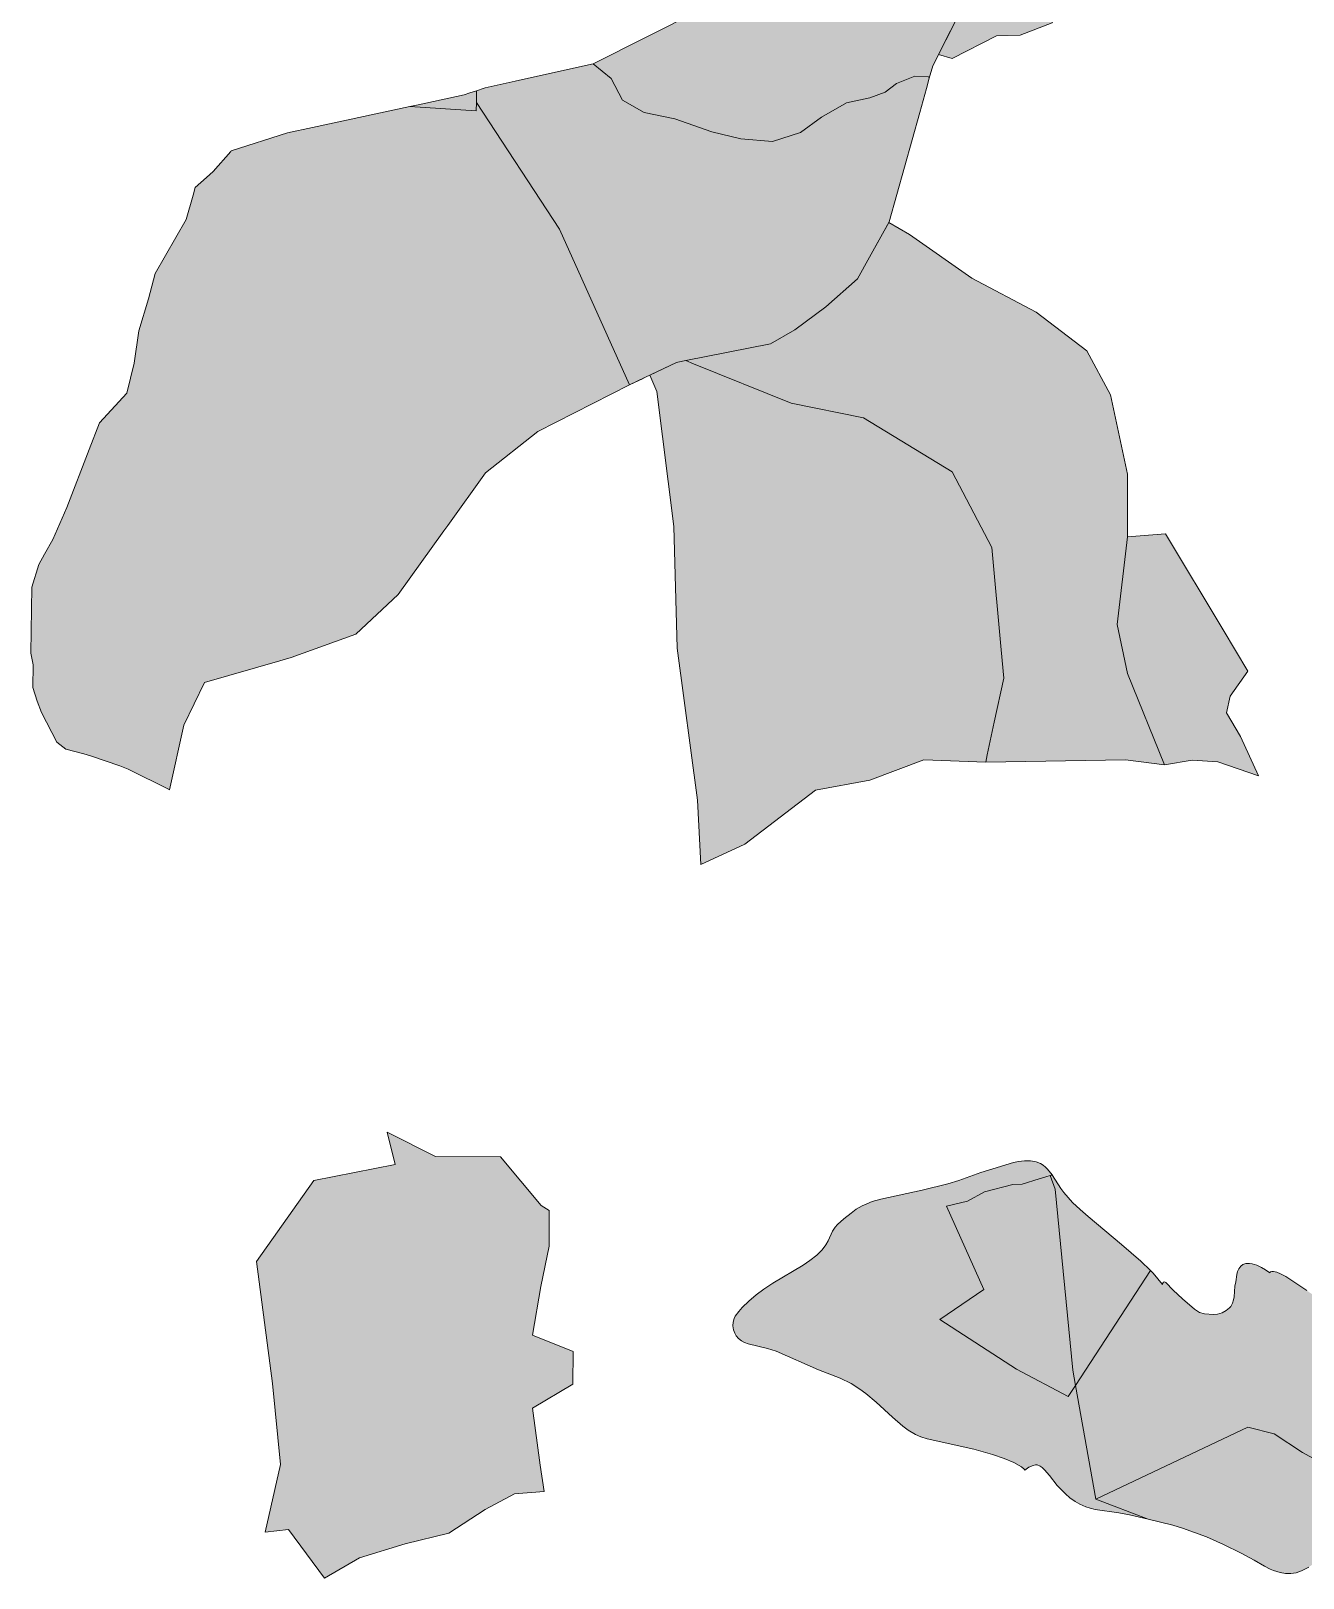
# Model space of a CAD drawing. Header units: metres. Extents: x 541853 to 549675, y 1832829 to 1845715.
# Drawn here: x 544496 to 545492, y 1837572 to 1838783 of the extents above; entities that cross this region are included whole.
import ezdxf

# ---------------------------------------------------------------- set-up
doc = ezdxf.new("R2010")
doc.units = ezdxf.units.M
doc.header["$MEASUREMENT"] = 0
doc.layers.add('1', color=7, linetype='Continuous', lineweight=0)

msp = doc.modelspace()

# ---------------------------------------------------------------- hatches: boundary and pattern name
at = {"layer": '1', "linetype": 'Continuous', "lineweight": 0}
for color, points in [(251, [(545076.93, 1838696.625), (545052.33, 1838698.515), (545029.62, 1838704.185), (545000.61, 1838714.265), (544976.67, 1838719.32), (544959.63, 1838728.77), (544950.81, 1838745.795), (544936.65, 1838757.345), (545020.14, 1838799.225), (545028.84, 1838804.49), (545032.98, 1838806.005), (545036.64, 1838841.555), (545033.22, 1838853.645), (545025.21, 1838881.965), (545009.22, 1838887.815), (544961.76, 1838905.2), (544881, 1838928.48), (544845.96, 1838930.745), (544846.47, 1839058.035), (544605, 1838960.265), (544601.34, 1838967.36), (544592.13, 1838977.065), (544581.75, 1838986.83), (544575.48, 1838997.435), (544576.29, 1839007.92), (544580.4, 1839015.255), (544586.1, 1839021.825), (544593.06, 1839027.57), (544601.55, 1839035.025), (544628.79, 1839058.17), (544632.63, 1839066.42), (544634.58, 1839075.135), (544635.24, 1839082.635), (544635.9, 1839095.085), (544636.44, 1839108.675), (544637.1, 1839115.755), (544646.67, 1839115.905), (544655.43, 1839116.76), (544662.69, 1839118.26), (544669.5, 1839120.465), (544677.15, 1839123.78), (544684.59, 1839127.83), (544691.64, 1839132.345), (544706.34, 1839142.905), (544710.24, 1839145.365), (544714.32, 1839147.525), (544722.18, 1839150.765), (544764.69, 1839165.555), (544768.83, 1839166.35), (544772.97, 1839166.515), (544777.98, 1839166.155), (544788.12, 1839164.775), (544792.8, 1839164.43), (544798.05, 1839164.535), (544806.66, 1839165.225), (544810.89, 1839165.795), (544814.7, 1839166.695), (544818.99, 1839168.105), (544827.87, 1839171.645), (544830.69, 1839172.575), (544834.62, 1839173.355), (544838.67, 1839173.505), (544842.81, 1839172.86), (544847.07, 1839171.54), (544854.69, 1839167.94), (544863.03, 1839162.9), (544885.83, 1839147.69), (544893.81, 1839142.68), (544917.12, 1839128.865), (544922.94, 1839125.925), (544927.62, 1839123.975), (544931.73, 1839122.565), (544936.44, 1839121.395), (544941.18, 1839120.795), (544945.98, 1839120.615), (544953.6, 1839121.05), (544967.1, 1839122.64), (544970.1, 1839122.79), (544974.36, 1839122.595), (544978.38, 1839121.935), (544981.38, 1839120.915), (544983.81, 1839119.655), (544986.45, 1839117.795), (544991.07, 1839113.055), (544995.9, 1839106.455), (544997.55, 1839103.635), (544999.56, 1839099.345), (545000.31, 1839096.735), (545000.49, 1839095.295), (545000.1, 1839092.055), (544998.18, 1839087.495), (544995.81, 1839083.85), (544989.42, 1839075.795), (544987.02, 1839072.045), (544984.32, 1839066.81), (544982.46, 1839060.57), (544981.98, 1839057.825), (544981.83, 1839055.335), (544982.01, 1839053.715), (544982.64, 1839052.005), (544984.35, 1839050.085), (544986.51, 1839048.765), (544959.3, 1839043.455), (544946.7, 1839027.69), (544943.55, 1839008.145), (544947.33, 1838996.145), (544963.71, 1838987.955), (544990.2, 1838976.6), (545001.57, 1838956.425), (545013.54, 1838932.455), (545033.73, 1838909.76), (545069.04, 1838888.325), (545137.14, 1838887.68), (545189.49, 1838896.515), (545201.46, 1838899.035), (545229.84, 1838909.13), (545241.84, 1838936.88), (545250.84, 1838946.135), (545252.76, 1838929.935), (545253.42, 1838926.44), (545263.11, 1838875.875), (545263.14, 1838875.695), (545202.45, 1838755.65), (545199.81, 1838746.185), (545199.27, 1838747.055), (545188.53, 1838747.685), (545174.04, 1838742.015), (545165.22, 1838735.085), (545153.22, 1838730.675), (545134.95, 1838726.88), (545115.39, 1838715.525), (545099.01, 1838703.555)]), (43, [(545217.72, 1838761.635), (545206.92, 1838764.515), (545263.14, 1838875.695), (545299.5, 1838879.085), (545363.04, 1838872.575), (545339.58, 1838841.69), (545311.41, 1838827.62), (545296.02, 1838789.355), (545270.94, 1838779.68), (545252.49, 1838779.23)]), (251, [(544965.06, 1838506.035), (544910.13, 1838627.985), (544845.15, 1838726.94), (544845.18, 1838736.315), (544851.18, 1838738.34), (544851.93, 1838738.505), (544875.45, 1838743.74), (544911.87, 1838751.84), (544936.65, 1838757.345), (544950.81, 1838745.795), (544959.63, 1838728.77), (544976.67, 1838719.32), (545000.61, 1838714.265), (545029.62, 1838704.185), (545052.33, 1838698.515), (545076.93, 1838696.625), (545099.01, 1838703.555), (545115.39, 1838715.525), (545134.95, 1838726.88), (545153.22, 1838730.675), (545165.22, 1838735.085), (545174.04, 1838742.015), (545188.53, 1838747.685), (545199.27, 1838747.055), (545199.81, 1838746.185), (545197.53, 1838738.07), (545192.28, 1838719.275), (545168.37, 1838633.61), (545153.01, 1838606.04), (545143.53, 1838588.985), (545118.87, 1838566.965), (545094.54, 1838549.145), (545075.34, 1838537.985), (545009.16, 1838524.92), (545002.92, 1838523.69), (545001.93, 1838523.495), (544977.09, 1838511.72), (544975.77, 1838511.105), (544975.74, 1838511.09), (544975.71, 1838511.075)]), (251, [(544845.12, 1838720.625), (544793.01, 1838723.925), (544799.46, 1838725.305), (544835.49, 1838733.075), (544840.11, 1838734.62), (544845.18, 1838736.315), (544845.15, 1838726.94)]), (53, [(544604.94, 1838188.905), (544604.61, 1838189.07), (544572.42, 1838205.03), (544565.91, 1838207.73), (544542.93, 1838215.41), (544537.71, 1838217.165), (544523.67, 1838220.81), (544516.68, 1838226.195), (544504.62, 1838249.4), (544501.2, 1838258.31), (544497.81, 1838269.02), (544498.02, 1838286.825), (544496.4, 1838295.75), (544497.15, 1838347.515), (544502.7, 1838365.365), (544507.14, 1838373.375), (544513.56, 1838384.955), (544524.51, 1838409.975), (544542.03, 1838455.32), (544550.16, 1838476.29), (544571.61, 1838499.555), (544577.19, 1838522.955), (544581, 1838548.155), (544588.32, 1838573.34), (544593.78, 1838593.125), (544617.87, 1838635.335), (544623.36, 1838654.535), (544625.04, 1838660.505), (544633.98, 1838668.425), (544639.17, 1838673.03), (544652.97, 1838688.735), (544653.3, 1838689.125), (544697.19, 1838703.285), (544716.87, 1838707.53), (544793.01, 1838723.925), (544845.12, 1838720.625), (544845.15, 1838726.94), (544910.13, 1838627.985), (544965.06, 1838506.035), (544975.71, 1838511.075), (544975.74, 1838511.09), (544975.77, 1838511.105), (544977.09, 1838511.72), (544965.09, 1838506.035), (544893.21, 1838469.345), (544852.41, 1838436.975), (544822.89, 1838395.905), (544819.8, 1838391.6), (544784.04, 1838341.875), (544750.68, 1838310.66), (544700.13, 1838292.36), (544691.4, 1838289.87), (544632.368, 1838272.982), (544616.22, 1838239.605)]), (43, [(545383.95, 1838208.45), (545353.53, 1838212.425), (545244.12, 1838210.415), (545245.17, 1838216.205), (545250.66, 1838241.825), (545258.1, 1838276.325), (545256.09, 1838298.57), (545248.86, 1838378.565), (545217.57, 1838437.935), (545148.3, 1838480.04), (545091.75, 1838491.635), (545015.07, 1838522.535), (545009.16, 1838524.92), (545075.34, 1838537.985), (545094.54, 1838549.145), (545118.87, 1838566.965), (545143.53, 1838588.985), (545153.01, 1838606.04), (545168.13, 1838633.16), (545184.21, 1838623.815), (545233.14, 1838589.42), (545283.42, 1838562.96), (545323.11, 1838532.54), (545341.62, 1838498.145), (545354.85, 1838435.985), (545354.85, 1838387.04), (545346.93, 1838318.25), (545354.85, 1838279.88)]), (43, [(545020.83, 1838130.405), (545018.19, 1838180.685), (545002.32, 1838299.725), (544999.68, 1838394.975), (544986.45, 1838500.8), (544980.99, 1838513.565), (545001.93, 1838523.495), (545002.92, 1838523.69), (545009.16, 1838524.92), (545015.07, 1838522.535), (545091.75, 1838491.635), (545148.3, 1838480.04), (545217.57, 1838437.935), (545248.86, 1838378.565), (545256.09, 1838298.57), (545258.1, 1838276.325), (545250.66, 1838241.825), (545245.17, 1838216.205), (545244.12, 1838210.415), (545195.46, 1838212.425), (545153.13, 1838196.555), (545110.8, 1838188.62), (545055.24, 1838146.275)]), (43, [(545457.51, 1838199.78), (545425.59, 1838210.82), (545405.58, 1838212.185), (545383.95, 1838208.45), (545354.85, 1838279.88), (545346.93, 1838318.25), (545354.85, 1838387.04), (545384.7, 1838389.32), (545429.76, 1838314.125), (545449.11, 1838281.695), (545435.46, 1838262.255), (545432.55, 1838249.19), (545443.44, 1838230.68)]), (252, [(544726.32, 1837571.685), (544697.94, 1837609.755), (544679.76, 1837607.52), (544691.73, 1837660.605), (544685.58, 1837724.145), (544673.13, 1837819.485), (544717.86, 1837882.92), (544781.46, 1837895.475), (544775.19, 1837920.9), (544813.26, 1837901.745), (544864.14, 1837901.625), (544895.82, 1837863.42), (544902.18, 1837859.595), (544902.09, 1837831.635), (544895.64, 1837799.895), (544889.16, 1837761.78), (544920.9, 1837748.985), (544920.81, 1837723.575), (544888.98, 1837704.6), (544895.19, 1837660.125), (544898.31, 1837639.425), (544874.91, 1837637.685), (544852.11, 1837625.385), (544823.64, 1837606.965), (544789.53, 1837598.37), (544753.59, 1837587.63)]), (43, [(545371.05, 1837617.705), (545356.65, 1837621.155), (545348.22, 1837622.745), (545329.77, 1837625.37), (545325.69, 1837626.315), (545322.33, 1837627.41), (545317.59, 1837629.6), (545314.11, 1837631.64), (545309.94, 1837634.58), (545306.46, 1837637.505), (545299.89, 1837644.075), (545293.95, 1837651.905), (545289.93, 1837656.555), (545288.22, 1837658.265), (545286.66, 1837659.39), (545284.23, 1837660.23), (545282.91, 1837660.245), (545281.05, 1837659.885), (545277.69, 1837658.505), (545274.57, 1837656.255), (545274.06, 1837657.035), (545271.9, 1837658.685), (545265.93, 1837662.045), (545258.43, 1837665.24), (545249.25, 1837668.45), (545234.79, 1837672.515), (545198.01, 1837680.78), (545193.06, 1837682.265), (545188.98, 1837683.975), (545183.19, 1837687.485), (545179.14, 1837690.68), (545170.95, 1837697.745), (545158.23, 1837709.415), (545150.16, 1837716.165), (545145.51, 1837719.675), (545138.61, 1837723.98), (545129.97, 1837728.225), (545112.96, 1837734.6), (545079.84, 1837749.285), (545073.09, 1837751.505), (545058.03, 1837754.985), (545055.21, 1837756.005), (545052.69, 1837757.37), (545050.47, 1837759.155), (545048.64, 1837761.315), (545047.44, 1837763.385), (545046.48, 1837766.07), (545046.06, 1837769.265), (545046.24, 1837772.085), (545046.99, 1837774.89), (545047.92, 1837776.795), (545050.56, 1837780.455), (545053.26, 1837783.425), (545058.6, 1837788.585), (545064.33, 1837793.55), (545070.3, 1837797.915), (545077.29, 1837802.475), (545101.11, 1837816.605), (545106.18, 1837820.22), (545111.64, 1837824.63), (545115.81, 1837828.755), (545118.78, 1837832.595), (545120.58, 1837835.7), (545124.06, 1837843.335), (545126.07, 1837846.485), (545127.81, 1837848.48), (545132.76, 1837852.935), (545138.55, 1837857.48), (545142.66, 1837860.42), (545147.34, 1837863.165), (545150.79, 1837864.8), (545155.17, 1837866.45), (545161.95, 1837868.445), (545194.23, 1837875.375), (545214.36, 1837880.25), (545222.85, 1837882.845), (545240.07, 1837889.13), (545249.61, 1837892.235), (545265.72, 1837896.945), (545269.74, 1837897.875), (545274.24, 1837898.49), (545279.04, 1837898.445), (545283.54, 1837897.56), (545286.75, 1837896.255), (545288.85, 1837894.935), (545290.8, 1837893.33), (545292.39, 1837891.725), (545293.41, 1837890.66), (545296.17, 1837887.075), (545296.32, 1837886.835), (545295.93, 1837886.805), (545295.33, 1837887.135), (545294.31, 1837886.805), (545291.16, 1837885.785), (545285.85, 1837884.345), (545272.5, 1837879.995), (545265.15, 1837879.935), (545243.13, 1837874.055), (545229.63, 1837866.825), (545213.22, 1837862.985), (545242.44, 1837797.645), (545208.15, 1837774.185), (545268.15, 1837735.335), (545308.59, 1837713.915), (545314.26, 1837722.57), (545330.22, 1837633.545)]), (43, [(545308.59, 1837713.915), (545268.15, 1837735.335), (545208.15, 1837774.185), (545242.44, 1837797.645), (545213.22, 1837862.985), (545229.63, 1837866.825), (545243.13, 1837874.055), (545265.15, 1837879.935), (545272.5, 1837879.995), (545285.85, 1837884.345), (545291.16, 1837885.785), (545294.31, 1837886.805), (545298.42, 1837876.305), (545312.13, 1837734.405), (545314.262, 1837722.573)]), (31, [(545314.262, 1837722.573), (545312.13, 1837734.405), (545298.42, 1837876.305), (545294.31, 1837886.805), (545295.33, 1837887.135), (545295.93, 1837886.805), (545296.32, 1837886.835), (545302.89, 1837876.665), (545305.2, 1837873.47), (545312.01, 1837865.775), (545317.83, 1837860.225), (545324.1, 1837854.765), (545350.41, 1837832.925), (545365.44, 1837819.845), (545372.91, 1837812.51)]), (31, [(545604.15, 1837612.935), (545597.16, 1837613.43), (545570.76, 1837616.925), (545560.38, 1837618.005), (545556.81, 1837618.155), (545552.91, 1837617.945), (545547.36, 1837616.685), (545524.47, 1837652.145), (545492.13, 1837669.965), (545469.69, 1837684.485), (545449.23, 1837689.765), (545330.22, 1837633.545), (545314.26, 1837722.57), (545372.91, 1837812.51), (545375.1, 1837810.35), (545382.36, 1837801.485), (545382.57, 1837802.595), (545383.14, 1837803.375), (545384.07, 1837803.6), (545384.91, 1837803.21), (545390.85, 1837797.21), (545398.11, 1837790.415), (545407.41, 1837782.315), (545411.46, 1837779.66), (545415.15, 1837778.655), (545422.26, 1837778.115), (545425.38, 1837778.31), (545429.1, 1837779.42), (545432.16, 1837781.145), (545434.86, 1837783.395), (545435.76, 1837784.445), (545437.17, 1837786.845), (545438.07, 1837789.5), (545438.52, 1837791.9), (545439, 1837800.165), (545439.78, 1837803.675), (545440.65, 1837809.255), (545441.19, 1837811.595), (545442.03, 1837813.815), (545443.62, 1837815.96), (545445.39, 1837817.145), (545447.55, 1837817.865), (545450.49, 1837818.015), (545452.71, 1837817.7), (545456.25, 1837816.56), (545459.97, 1837814.805), (545463.09, 1837812.915), (545466.33, 1837810.56), (545466.42, 1837811.01), (545466.99, 1837811.475), (545467.95, 1837811.745), (545469.27, 1837811.745), (545471.82, 1837811.22), (545474.85, 1837809.945), (545478.9, 1837807.695), (545495.43, 1837796.805), (545502.75, 1837791.615), (545509.47, 1837786.215), (545513.61, 1837781.925), (545516.94, 1837777.425), (545519.16, 1837773.345), (545528.85, 1837752.165), (545531.79, 1837744.995), (545534.37, 1837738.05), (545535.93, 1837732.725), (545539.32, 1837715.625), (545542.68, 1837703.445), (545544.12, 1837699.695), (545546.13, 1837695.6), (545551.53, 1837686.795), (545555.79, 1837681.245), (545565, 1837670.775), (545572.5, 1837659.96), (545577.87, 1837653.495), (545588.64, 1837643.01), (545597.4, 1837635.045), (545603.37, 1837630.305), (545607.51, 1837627.74), (545610.27, 1837626.36), (545613.66, 1837625.025), (545617.35, 1837623.945), (545621.31, 1837623.285), (545624.04, 1837623.345), (545624.88, 1837622.205), (545625.12, 1837621.065), (545624.97, 1837620.015), (545623.68, 1837618.05), (545622.09, 1837616.805), (545616.93, 1837614.525), (545613.33, 1837613.64), (545609.28, 1837613.085)]), (43, [(545482.8, 1837575.135), (545478.72, 1837575.255), (545474.64, 1837575.975), (545469.42, 1837577.55), (545466.81, 1837578.615), (545462.22, 1837580.895), (545454.15, 1837585.68), (545443.98, 1837591.245), (545430.03, 1837598.07), (545416.74, 1837603.845), (545397.96, 1837610.805), (545390.43, 1837613.055), (545371.05, 1837617.705), (545330.22, 1837633.545), (545449.23, 1837689.765), (545469.69, 1837684.485), (545492.13, 1837669.965), (545524.47, 1837652.145), (545547.36, 1837616.685), (545544.03, 1837615.365), (545540.76, 1837613.715), (545533.14, 1837608.855), (545518.65, 1837597.485), (545504.64, 1837585.68), (545496.87, 1837580.205), (545491.11, 1837577.235), (545486.94, 1837575.795)])]:
    msp.add_hatch(color=color, dxfattribs=at).paths.add_polyline_path(points)

# ---------------------------------------------------------------- linework, layer by layer
at = {"layer": '1', "color": 7, "linetype": 'Continuous', "lineweight": 0, "flags": 128}
for points in [[(545263.14, 1838875.695), (545202.45, 1838755.65), (545199.81, 1838746.185), (545199.27, 1838747.055), (545188.53, 1838747.685), (545174.04, 1838742.015), (545165.22, 1838735.085), (545153.22, 1838730.675), (545134.95, 1838726.88), (545115.39, 1838715.525), (545099.01, 1838703.555), (545076.93, 1838696.625), (545052.33, 1838698.515), (545029.62, 1838704.185), (545000.61, 1838714.265), (544976.67, 1838719.32), (544959.63, 1838728.77), (544950.81, 1838745.795), (544936.65, 1838757.345), (545020.14, 1838799.225)], [(545524.47, 1837652.145), (545492.13, 1837669.965), (545469.69, 1837684.485), (545449.23, 1837689.765), (545330.22, 1837633.545), (545314.26, 1837722.57), (545372.91, 1837812.51), (545375.1, 1837810.35), (545382.36, 1837801.485), (545382.57, 1837802.595), (545383.14, 1837803.375), (545384.07, 1837803.6), (545384.91, 1837803.21), (545390.85, 1837797.21), (545398.11, 1837790.415), (545407.41, 1837782.315), (545411.46, 1837779.66), (545415.15, 1837778.655), (545422.26, 1837778.115), (545425.38, 1837778.31), (545429.1, 1837779.42), (545432.16, 1837781.145), (545434.86, 1837783.395), (545435.76, 1837784.445), (545437.17, 1837786.845), (545438.07, 1837789.5), (545438.52, 1837791.9), (545439, 1837800.165), (545439.78, 1837803.675), (545440.65, 1837809.255), (545441.19, 1837811.595), (545442.03, 1837813.815), (545443.62, 1837815.96), (545445.39, 1837817.145), (545447.55, 1837817.865), (545450.49, 1837818.015), (545452.71, 1837817.7), (545456.25, 1837816.56), (545459.97, 1837814.805), (545463.09, 1837812.915), (545466.33, 1837810.56), (545466.42, 1837811.01), (545466.99, 1837811.475), (545467.95, 1837811.745), (545469.27, 1837811.745), (545471.82, 1837811.22), (545474.85, 1837809.945), (545478.9, 1837807.695), (545495.43, 1837796.805)], [(545496.87, 1837580.205), (545491.11, 1837577.235), (545486.94, 1837575.795), (545482.8, 1837575.135), (545478.72, 1837575.255), (545474.64, 1837575.975), (545469.42, 1837577.55), (545466.81, 1837578.615), (545462.22, 1837580.895), (545454.15, 1837585.68), (545443.98, 1837591.245), (545430.03, 1837598.07), (545416.74, 1837603.845), (545397.96, 1837610.805), (545390.43, 1837613.055), (545371.05, 1837617.705), (545330.22, 1837633.545), (545330.22, 1837633.545), (545449.23, 1837689.765), (545469.69, 1837684.485), (545492.13, 1837669.965), (545524.47, 1837652.145)]]:
    msp.add_lwpolyline(points, dxfattribs=at)
for points in [[(545363.04, 1838872.575), (545339.58, 1838841.69), (545311.41, 1838827.62), (545296.02, 1838789.355), (545270.94, 1838779.68), (545252.49, 1838779.23), (545217.72, 1838761.635), (545206.92, 1838764.515), (545263.14, 1838875.695), (545299.5, 1838879.085), (545363.04, 1838872.575)], [(544845.15, 1838726.94), (544845.18, 1838736.315), (544851.18, 1838738.34), (544851.93, 1838738.505), (544875.45, 1838743.74), (544911.87, 1838751.84), (544936.65, 1838757.345), (544950.81, 1838745.795), (544959.63, 1838728.77), (544976.67, 1838719.32), (545000.61, 1838714.265), (545029.62, 1838704.185), (545052.33, 1838698.515), (545076.93, 1838696.625), (545099.01, 1838703.555), (545115.39, 1838715.525), (545134.95, 1838726.88), (545153.22, 1838730.675), (545165.22, 1838735.085), (545174.04, 1838742.015), (545188.53, 1838747.685), (545199.27, 1838747.055), (545199.81, 1838746.185), (545197.53, 1838738.07), (545192.28, 1838719.275), (545168.37, 1838633.61), (545153.01, 1838606.04), (545143.53, 1838588.985), (545118.87, 1838566.965), (545094.54, 1838549.145), (545075.34, 1838537.985), (545009.16, 1838524.92), (545002.92, 1838523.69), (545001.93, 1838523.495), (544977.09, 1838511.72), (544975.77, 1838511.105), (544975.74, 1838511.09), (544975.71, 1838511.075), (544965.06, 1838506.035), (544910.13, 1838627.985), (544845.15, 1838726.94)], [(544793.01, 1838723.925), (544799.46, 1838725.305), (544835.49, 1838733.075), (544840.11, 1838734.62), (544845.18, 1838736.315), (544845.15, 1838726.94), (544845.12, 1838720.625), (544793.01, 1838723.925)], [(544496.4, 1838295.75), (544497.15, 1838347.515), (544502.7, 1838365.365), (544507.14, 1838373.375), (544513.56, 1838384.955), (544524.51, 1838409.975), (544542.03, 1838455.32), (544550.16, 1838476.29), (544571.61, 1838499.555), (544577.19, 1838522.955), (544581, 1838548.155), (544588.32, 1838573.34), (544593.78, 1838593.125), (544617.87, 1838635.335), (544623.36, 1838654.535), (544625.04, 1838660.505), (544633.98, 1838668.425), (544639.17, 1838673.03), (544652.97, 1838688.735), (544653.3, 1838689.125), (544697.19, 1838703.285), (544716.87, 1838707.53), (544793.01, 1838723.925), (544845.12, 1838720.625), (544845.15, 1838726.94), (544910.13, 1838627.985), (544965.06, 1838506.035), (544975.71, 1838511.075), (544975.74, 1838511.09), (544975.77, 1838511.105), (544977.09, 1838511.72), (544965.09, 1838506.035), (544893.21, 1838469.345), (544852.41, 1838436.975), (544822.89, 1838395.905), (544819.8, 1838391.6), (544784.04, 1838341.875), (544750.68, 1838310.66), (544700.13, 1838292.36), (544691.4, 1838289.87), (544632.36, 1838272.98), (544632.36, 1838272.965), (544616.22, 1838239.605), (544604.94, 1838188.905), (544604.61, 1838189.07), (544572.42, 1838205.03), (544565.91, 1838207.73), (544542.93, 1838215.41), (544537.71, 1838217.165), (544523.67, 1838220.81), (544516.68, 1838226.195), (544504.62, 1838249.4), (544501.2, 1838258.31), (544497.81, 1838269.02), (544498.02, 1838286.825), (544496.4, 1838295.75)], [(545168.13, 1838633.16), (545184.21, 1838623.815), (545233.14, 1838589.42), (545283.42, 1838562.96), (545323.11, 1838532.54), (545341.62, 1838498.145), (545354.85, 1838435.985), (545354.85, 1838387.04), (545346.93, 1838318.25), (545354.85, 1838279.88), (545383.95, 1838208.45), (545353.53, 1838212.425), (545244.12, 1838210.415), (545245.17, 1838216.205), (545250.66, 1838241.825), (545258.1, 1838276.325), (545256.09, 1838298.57), (545248.86, 1838378.565), (545217.57, 1838437.935), (545148.3, 1838480.04), (545091.75, 1838491.635), (545015.07, 1838522.535), (545009.16, 1838524.92), (545075.34, 1838537.985), (545094.54, 1838549.145), (545118.87, 1838566.965), (545143.53, 1838588.985), (545153.01, 1838606.04), (545168.13, 1838633.16)], [(544980.99, 1838513.565), (545001.93, 1838523.495), (545002.92, 1838523.69), (545009.16, 1838524.92), (545015.07, 1838522.535), (545091.75, 1838491.635), (545148.3, 1838480.04), (545217.57, 1838437.935), (545248.86, 1838378.565), (545256.09, 1838298.57), (545258.1, 1838276.325), (545250.66, 1838241.825), (545245.17, 1838216.205), (545244.12, 1838210.415), (545195.46, 1838212.425), (545153.13, 1838196.555), (545110.8, 1838188.62), (545055.24, 1838146.275), (545020.83, 1838130.405), (545018.19, 1838180.685), (545002.32, 1838299.725), (544999.68, 1838394.975), (544986.45, 1838500.8), (544980.99, 1838513.565)], [(545354.85, 1838387.04), (545384.7, 1838389.32), (545429.76, 1838314.125), (545449.11, 1838281.695), (545435.46, 1838262.255), (545432.55, 1838249.19), (545443.44, 1838230.68), (545457.51, 1838199.78), (545425.59, 1838210.82), (545405.58, 1838212.185), (545383.95, 1838208.45), (545354.85, 1838279.88), (545346.93, 1838318.25), (545354.85, 1838387.04)], [(544852.11, 1837625.385), (544823.64, 1837606.965), (544789.53, 1837598.37), (544753.59, 1837587.63), (544726.32, 1837571.685), (544697.94, 1837609.755), (544679.76, 1837607.52), (544691.73, 1837660.605), (544685.58, 1837724.145), (544673.13, 1837819.485), (544717.86, 1837882.92), (544781.46, 1837895.475), (544775.19, 1837920.9), (544813.26, 1837901.745), (544864.14, 1837901.625), (544895.82, 1837863.42), (544902.18, 1837859.595), (544902.09, 1837831.635), (544895.64, 1837799.895), (544889.16, 1837761.78), (544920.9, 1837748.985), (544920.81, 1837723.575), (544888.98, 1837704.6), (544895.19, 1837660.125), (544898.31, 1837639.425), (544874.91, 1837637.685), (544852.11, 1837625.385)], [(545292.39, 1837891.725), (545293.41, 1837890.66), (545296.17, 1837887.075), (545296.32, 1837886.835), (545295.93, 1837886.805), (545295.33, 1837887.135), (545294.31, 1837886.805), (545291.16, 1837885.785), (545285.85, 1837884.345), (545272.5, 1837879.995), (545265.15, 1837879.935), (545243.13, 1837874.055), (545229.63, 1837866.825), (545213.22, 1837862.985), (545242.44, 1837797.645), (545208.15, 1837774.185), (545268.15, 1837735.335), (545308.59, 1837713.915), (545314.26, 1837722.57), (545330.22, 1837633.545), (545371.05, 1837617.705), (545356.65, 1837621.155), (545348.22, 1837622.745), (545329.77, 1837625.37), (545325.69, 1837626.315), (545322.33, 1837627.41), (545317.59, 1837629.6), (545314.11, 1837631.64), (545309.94, 1837634.58), (545306.46, 1837637.505), (545299.89, 1837644.075), (545293.95, 1837651.905), (545289.93, 1837656.555), (545288.22, 1837658.265), (545286.66, 1837659.39), (545284.23, 1837660.23), (545282.91, 1837660.245), (545281.05, 1837659.885), (545277.69, 1837658.505), (545274.57, 1837656.255), (545274.06, 1837657.035), (545271.9, 1837658.685), (545265.93, 1837662.045), (545258.43, 1837665.24), (545249.25, 1837668.45), (545234.79, 1837672.515), (545198.01, 1837680.78), (545193.06, 1837682.265), (545188.98, 1837683.975), (545183.19, 1837687.485), (545179.14, 1837690.68), (545170.95, 1837697.745), (545158.23, 1837709.415), (545150.16, 1837716.165), (545145.51, 1837719.675), (545138.61, 1837723.98), (545129.97, 1837728.225), (545112.96, 1837734.6), (545079.84, 1837749.285), (545073.09, 1837751.505), (545058.03, 1837754.985), (545055.21, 1837756.005), (545052.69, 1837757.37), (545050.47, 1837759.155), (545048.64, 1837761.315), (545047.44, 1837763.385), (545046.48, 1837766.07), (545046.06, 1837769.265), (545046.24, 1837772.085), (545046.99, 1837774.89), (545047.92, 1837776.795), (545050.56, 1837780.455), (545053.26, 1837783.425), (545058.6, 1837788.585), (545064.33, 1837793.55), (545070.3, 1837797.915), (545077.29, 1837802.475), (545101.11, 1837816.605), (545106.18, 1837820.22), (545111.64, 1837824.63), (545115.81, 1837828.755), (545118.78, 1837832.595), (545120.58, 1837835.7), (545124.06, 1837843.335), (545126.07, 1837846.485), (545127.81, 1837848.48), (545132.76, 1837852.935), (545138.55, 1837857.48), (545142.66, 1837860.42), (545147.34, 1837863.165), (545150.79, 1837864.8), (545155.17, 1837866.45), (545161.95, 1837868.445), (545194.23, 1837875.375), (545214.36, 1837880.25), (545222.85, 1837882.845), (545240.07, 1837889.13), (545249.61, 1837892.235), (545265.72, 1837896.945), (545269.74, 1837897.875), (545274.24, 1837898.49), (545279.04, 1837898.445), (545283.54, 1837897.56), (545286.75, 1837896.255), (545288.85, 1837894.935), (545290.8, 1837893.33), (545292.39, 1837891.725)], [(545294.31, 1837886.805), (545298.42, 1837876.305), (545312.13, 1837734.405), (545314.26, 1837722.585), (545314.26, 1837722.57), (545308.59, 1837713.915), (545268.15, 1837735.335), (545208.15, 1837774.185), (545242.44, 1837797.645), (545213.22, 1837862.985), (545229.63, 1837866.825), (545243.13, 1837874.055), (545265.15, 1837879.935), (545272.5, 1837879.995), (545285.85, 1837884.345), (545291.16, 1837885.785), (545294.31, 1837886.805)], [(545294.31, 1837886.805), (545295.33, 1837887.135), (545295.93, 1837886.805), (545296.32, 1837886.835), (545302.89, 1837876.665), (545305.2, 1837873.47), (545312.01, 1837865.775), (545317.83, 1837860.225), (545324.1, 1837854.765), (545350.41, 1837832.925), (545365.44, 1837819.845), (545372.91, 1837812.51), (545314.26, 1837722.57), (545314.26, 1837722.585), (545312.13, 1837734.405), (545298.42, 1837876.305), (545294.31, 1837886.805)]]:
    msp.add_lwpolyline(points, close=True, dxfattribs=at)

doc.saveas('drawing.dxf')
